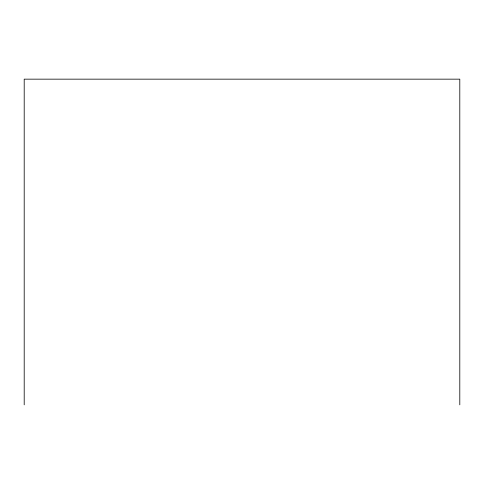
<?xml version="1.0" encoding="UTF-8"?>
<svg xmlns="http://www.w3.org/2000/svg" width="484" height="484" viewBox="0 0 484 484"><rect width="100%" height="100%" fill="white"/><g stroke="black" fill="none" stroke-linecap="round" stroke-linejoin="round"><path stroke-width="0.73" d="M459.8 404.842L459.8 79.158L24.2 79.158L24.2 404.842"/></g></svg>
